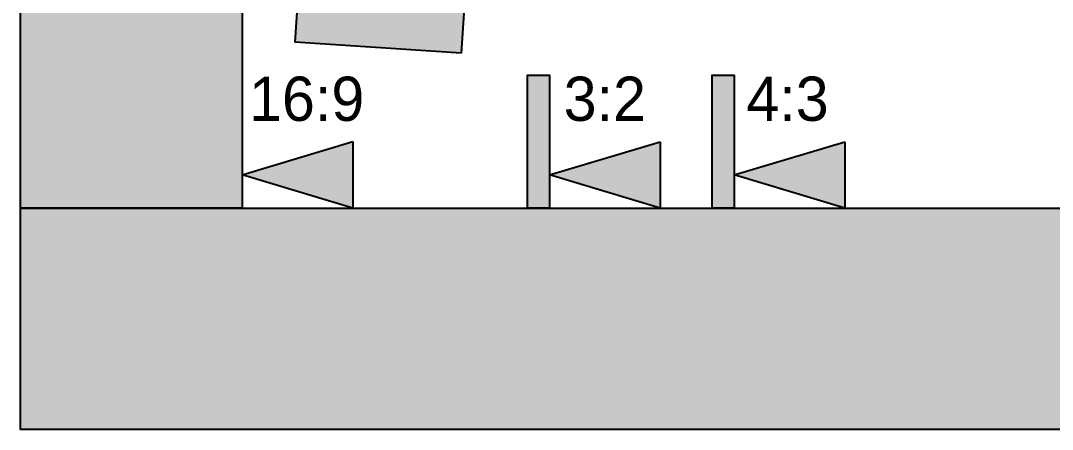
# Model space of a CAD drawing. Header units: millimetres. Extents: x 0 to 420, y 0 to 297.
# Drawn here: x 0 to 115.3, y 0 to 45.7 of the extents above; entities that cross this region are included whole.
import ezdxf

# ---------------------------------------------------------------- set-up
doc = ezdxf.new("R2010")
doc.units = ezdxf.units.MM
for name, color, linetype in [('FRAME', 7, 'Continuous'), ('GLUE', 1, 'Continuous'), ('LABELS', 7, 'Continuous'), ('SFR', 7, 'Continuous')]:
    doc.layers.add(name, color=color, linetype=linetype)

msp = doc.modelspace()

# ---------------------------------------------------------------- hatches: boundary and pattern name
at = {"layer": 'FRAME', "true_color": 0x000000}
h = msp.add_hatch(color=7, dxfattribs=at)
h.dxf.hatch_style = 1
h.paths.add_polyline_path([(0, 272.25), (24.75, 272.25), (24.75, 24.75), (0, 24.75), (0, 272.25)])
h = msp.add_hatch(color=7, dxfattribs=at)
h.dxf.hatch_style = 1
h.paths.add_polyline_path([(59.13, 24.75), (56.65, 24.75), (56.65, 39.6), (59.13, 39.6), (59.13, 24.75)])
h = msp.add_hatch(color=7, dxfattribs=at)
h.dxf.hatch_style = 1
h.paths.add_polyline_path([(79.76, 24.75), (77.28, 24.75), (77.28, 39.6), (79.76, 39.6), (79.76, 24.75)])
h = msp.add_hatch(color=7, dxfattribs=at)
h.dxf.hatch_style = 1
h.paths.add_polyline_path([(37.12, 32.18), (37.12, 24.75), (24.75, 28.46), (37.12, 32.18)])
h = msp.add_hatch(color=7, dxfattribs=at)
h.dxf.hatch_style = 1
h.paths.add_polyline_path([(71.5, 32.17), (71.5, 24.75), (59.13, 28.46), (71.5, 32.17)])
h = msp.add_hatch(color=7, dxfattribs=at)
h.dxf.hatch_style = 1
h.paths.add_polyline_path([(92.13, 32.17), (92.13, 24.75), (79.76, 28.46), (92.13, 32.17)])
h = msp.add_hatch(color=7, dxfattribs=at)
h.dxf.hatch_style = 1
h.paths.add_polyline_path([(0, 24.75), (250.75, 24.75), (250.75, 0), (0, 0), (0, 24.75)])
at = {"layer": 'SFR', "true_color": 0x000000}
h = msp.add_hatch(color=7, dxfattribs=at)
h.dxf.hatch_style = 1
h.paths.add_polyline_path([(49.23, 42.07), (30.67, 43.31), (31.9, 61.87), (50.47, 60.64), (49.23, 42.07)])

# ---------------------------------------------------------------- linework, layer by layer
at = {"layer": 'FRAME', "color": 250}
for points in [[(0, 272.25), (24.75, 272.25), (24.75, 24.75), (0, 24.75), (0, 272.25)], [(59.13, 24.75), (56.65, 24.75), (56.65, 39.6), (59.13, 39.6), (59.13, 24.75)], [(79.76, 24.75), (77.28, 24.75), (77.28, 39.6), (79.76, 39.6), (79.76, 24.75)], [(37.12, 32.18), (37.12, 24.75), (24.75, 28.46), (37.12, 32.18)], [(71.5, 32.17), (71.5, 24.75), (59.13, 28.46), (71.5, 32.17)], [(92.13, 32.17), (92.13, 24.75), (79.76, 28.46), (92.13, 32.17)], [(0, 24.75), (250.75, 24.75), (250.75, 0), (0, 0), (0, 24.75)]]:
    msp.add_lwpolyline(points, close=True, dxfattribs=at)
at = {"layer": 'FRAME', "color": 250, "true_color": 0x000000}
for points in [[(0, 272.25), (0, 24.75), (24.75, 24.75)], [(24.75, 24.75), (24.75, 272.25), (0, 272.25)], [(59.13, 24.75), (59.13, 39.6), (56.65, 39.6)], [(56.65, 39.6), (56.65, 24.75), (59.13, 24.75)], [(79.76, 24.75), (79.76, 39.6), (77.28, 39.6)], [(77.28, 39.6), (77.28, 24.75), (79.76, 24.75)], [(24.75, 28.46), (37.12, 24.75), (37.12, 32.18)], [(59.13, 28.46), (71.5, 24.75), (71.5, 32.17)], [(79.76, 28.46), (92.13, 24.75), (92.13, 32.17)], [(0, 24.75), (0, 0), (250.75, 0)], [(250.75, 0), (250.75, 24.75), (0, 24.75)]]:
    msp.add_solid(points, dxfattribs=at)
at = {"layer": 'GLUE', "color": 1, "lineweight": 18}
msp.add_lwpolyline([(0, 0), (420, 0), (420, 297), (0, 297), (0, 0)], dxfattribs=at)
at = {"layer": 'SFR', "color": 250}
msp.add_lwpolyline([(49.23, 42.07), (30.67, 43.31), (31.9, 61.87), (50.47, 60.64), (49.23, 42.07)], close=True, dxfattribs=at)
at = {"layer": 'SFR', "color": 250, "true_color": 0x000000}
for points in [[(31.9, 61.87), (30.67, 43.31), (49.23, 42.07)], [(49.23, 42.07), (50.47, 60.64), (31.9, 61.87)]]:
    msp.add_solid(points, dxfattribs=at)

# ---------------------------------------------------------------- texts
at = {"layer": 'LABELS', "color": 250}
for s, p in [('16:9', (25.53, 34.5)), ('3:2', (60.7, 34.5)), ('4:3', (81.12, 34.5))]:
    msp.add_text(s, height=4.95, dxfattribs=at).set_placement(p)

doc.saveas('drawing.dxf')
